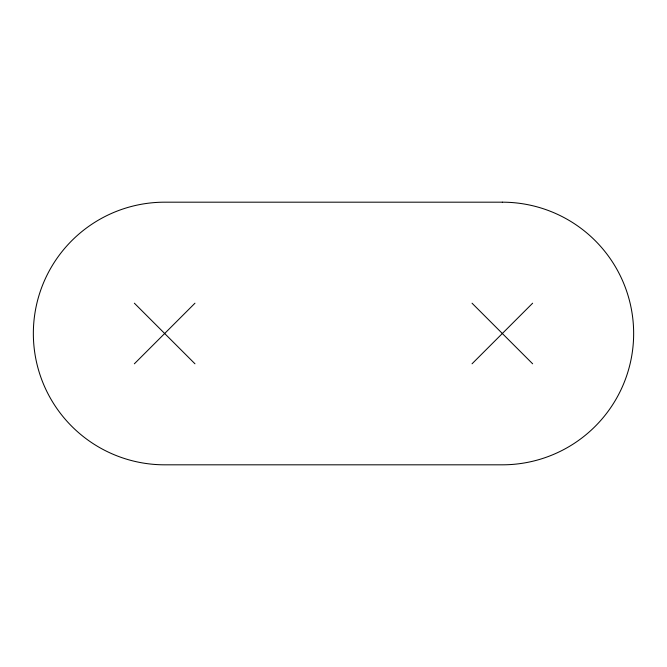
<?xml version="1.0" encoding="UTF-8"?>
<svg xmlns="http://www.w3.org/2000/svg" width="667" height="667" viewBox="0 0 667 667"><rect width="100%" height="100%" fill="white"/><g stroke="black" fill="none" stroke-linecap="round" stroke-linejoin="round"><path stroke-width="1" d="M134.359 363.807L194.972 303.193M472.028 363.807L532.641 303.193M472.028 303.193L532.641 363.807M134.359 303.193L194.972 363.807M502.334 202.184L164.666 202.184A131.316 131.316 0 0 0 33.35 333.5A131.316 131.316 0 0 0 164.666 464.816L502.334 464.816A131.316 131.316 0 0 0 633.65 333.5A131.316 131.316 0 0 0 502.334 202.184"/></g></svg>
